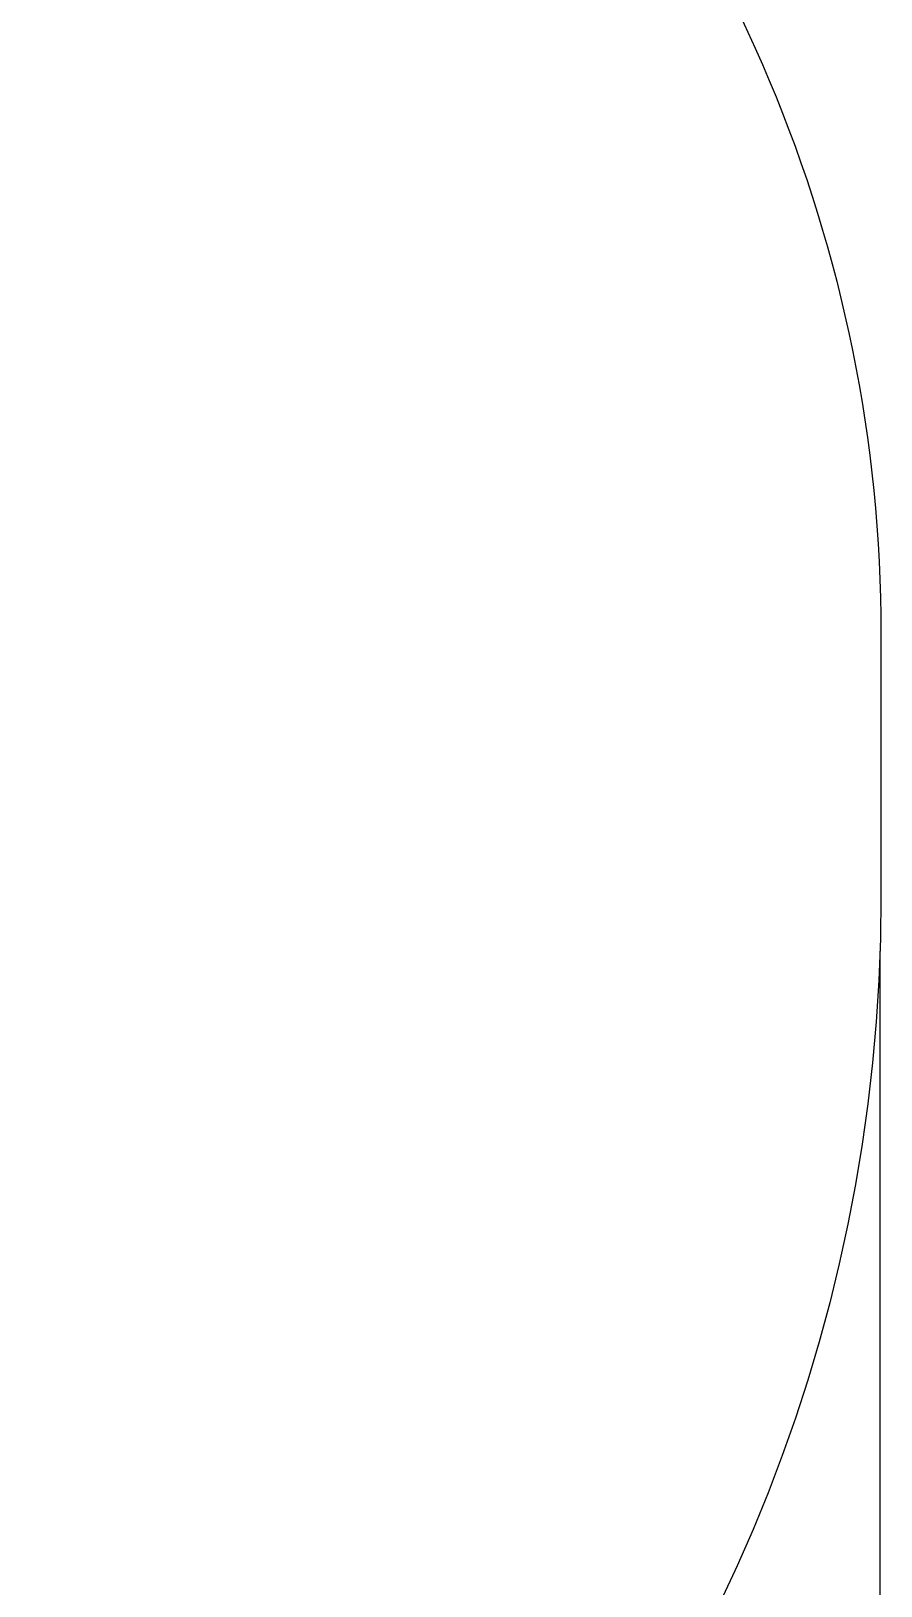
# Model space of a CAD drawing. Header units: millimetres. Extents: x -4335 to 4318, y -3792 to 3101.
# Drawn here: x 2750 to 4318, y -1288 to 1581 of the extents above; entities that cross this region are included whole.
import ezdxf

# ---------------------------------------------------------------- set-up
doc = ezdxf.new("R2010")
doc.units = ezdxf.units.MM
doc.layers.add('DIKOM_ЗОНА', color=80, linetype='Continuous')
doc.layers.add('DIKOM_РАЗМЕР_ЗОНА', color=7, linetype='Continuous')
doc.styles.add('style1', font='arial.ttf', dxfattribs={"width": 0.8})
doc.dimstyles.new('1-50', dxfattribs={"dimtxt": 300, "dimasz": 200, "dimexe": 100, "dimexo": 0, "dimgap": 100, "dimtad": 1, "dimtxsty": 'style1', "dimcen": 200, "dimclrd": 7, "dimclre": 7, "dimclrt": 7, "dimadec": 1, "dimazin": 2, "dimtfac": 1, "dimtmove": 0, "dimatfit": 2, "dimfxl": 0, "dimlwd": 25, "dimlwe": 18, "dimarcsym": 0})

# ---------------------------------------------------------------- blocks, each defined once
blk = doc.blocks.new('*D1')
at = {"layer": 'Defpoints', "color": 0, "transparency": 16777216}
for p in [(4316.1, -116.7), (-3505, -2016.2), (4316.1, -3691.7)]:
    blk.add_point(p, dxfattribs=at)
at = {"layer": 'DIKOM_РАЗМЕР_ЗОНА', "color": 7, "lineweight": 18, "transparency": 16777216}
for p, q in [((4316.1, -116.7), (4316.1, -3791.7)), ((-3505, -2016.2), (-3505, -3791.7))]:
    blk.add_line(p, q, dxfattribs=at)
at = {"layer": 'DIKOM_РАЗМЕР_ЗОНА', "color": 7, "lineweight": 25, "transparency": 16777216}
blk.add_line((-3305, -3691.7), (4116.1, -3691.7), dxfattribs=at)
at = {"layer": 'DIKOM_РАЗМЕР_ЗОНА', "color": 7, "transparency": 16777216}
for points in [[(-3305, -3658.4), (-3305, -3725), (-3505, -3691.7)], [(4116.1, -3658.4), (4116.1, -3725), (4316.1, -3691.7)]]:
    blk.add_solid(points, dxfattribs=at)
at = {"layer": 'DIKOM_РАЗМЕР_ЗОНА', "color": 7, "transparency": 16777216, "insert": (133.3, -3438.5), "char_height": 300, "attachment_point": 5, "style": 'style1'}
blk.add_mtext('7850', dxfattribs=at)

msp = doc.modelspace()

# ---------------------------------------------------------------- linework, layer by layer
at = {"layer": 'DIKOM_ЗОНА', "color": 3, "lineweight": 15}
msp.add_lwpolyline([(1629.814, 3100.338, -0.42056583), (4317.777, 469.92), (4317.777, -16.224, -0.41421356), (1317.777, -3016.224), (-2004.986, -3016.224, -0.41421356), (-3504.986, -1516.224), (-3504.986, 1600.338, -0.41421356), (-2004.986, 3100.338), (1629.814, 3100.338)], format="xyb", dxfattribs=at)

# ---------------------------------------------------------------- dimensions: what is measured, and where the dimension line sits
at = {"layer": 'DIKOM_РАЗМЕР_ЗОНА'}
dim = msp.add_linear_dim(base=(4316.095, -3691.684), p1=(-3504.986, -2016.224), p2=(4316.095, -116.68), text='7850', dimstyle='1-50', dxfattribs=at)
dim.commit()
dim.dimension.update_dxf_attribs({"geometry": '*D1', "text_midpoint": (133.347, -3691.684), "dimtype": 160})

doc.saveas('drawing.dxf')
